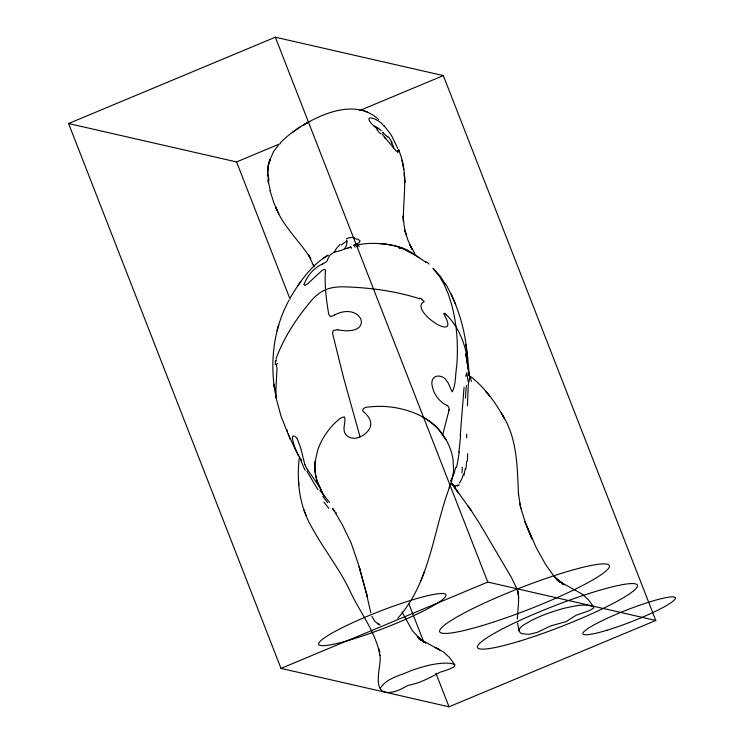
<?xml version="1.0" encoding="UTF-8"?>
<svg xmlns="http://www.w3.org/2000/svg" width="744" height="744" viewBox="0 0 744 744"><rect width="100%" height="100%" fill="white"/><g stroke="black" fill="none" stroke-linecap="round" stroke-linejoin="round"><path stroke-width="1.12" d="M518.661 597.2L518.707 597.674L518.308 593.47L518.615 601.375L517.322 619.036M380.24 688.591C386.006 678.082 400.858 675.496 411.088 670.604C422.936 666.596 435.24 662.783 447.888 663.183A213.277 27.128 -21.3 0 1 450.855 663.397C463.066 665.62 442.81 671.414 440.262 672.102C429.958 677.7 419.904 683.252 408.019 685.391C400.867 689.279 392.999 693.91 384.499 692.05C372.344 687.698 382.025 664.076 379.877 654.98L379.914 655.445C375.832 631.414 359.194 611.559 349.382 589.676C338.725 567.653 323.249 548.523 311.652 527.04C299.321 505.883 296.344 480.643 299.451 456.649M466.73 434.105L466.637 438.039M467.418 405.703L468.339 384.285L469.892 377.013M304.082 284.413L304.901 285.417L307.384 284.003L322.199 270.342L324.635 269.309L325.491 270.258A267.979 48.899 67.3 0 0 325.574 289.732L325.779 292.262A237.206 43.282 67.3 0 0 328.802 314.572L330.476 316.6L334.028 315.409A8.547 4.222 -24.8 0 0 334.623 314.87M460.22 435.826L464.079 387.252M449.06 409.832L448.939 407.721A2 0.846 73.5 0 0 448.558 406.763L447.237 405.452M465.195 468.878L464.098 475.1M304.091 284.31C307.17 275.94 313.596 268.277 321.678 264.353M334.121 252.597L336.353 248.57L340.148 244.264M289.072 300.111C274.685 326.216 270.351 357.083 274.192 386.434M455.691 467.279L453.905 473.947M275.578 360.403L275.308 364.588M448.902 410.716L442.764 434.598L445.796 439.258M465.725 376.352L466.33 374.306M277.056 330.755L278.712 325.128L278.005 327.509M449.227 488.111C432.962 531.644 430.153 582.533 397.649 618.348M276.052 358.72C284.18 336.66 297.535 316.628 312.861 298.893C316.488 295.108 320.692 291.741 325.574 289.732C330.708 287.584 336.325 286.924 341.84 286.793C368.113 287.379 394.608 290.755 419.69 298.753M269.03 161.96L273.476 151.739L278.089 145.536M420.937 580.85L424.471 571.541M466.702 373.386L467.065 372.716M445.284 284.766L445.265 284.292M290.365 297.684C299.99 281.279 311.522 265.004 328.178 255.127L322.757 258.707M300.808 281.483L297.684 285.947M280.562 142.588C288.607 134.357 298.195 127.754 308.267 122.276L302.827 125.383C324.607 112.223 357.38 99.231 378.836 119.747M459.262 484.902L457.514 486.046M334.716 314.907C362.319 300.567 375.971 337.051 337.953 329.825M292.718 132.218L299.925 127.047M354.832 244.86L354.023 245.399L358.059 244.748A69.936 56.814 -7.7 0 1 377.134 243.455A75.981 61.733 -7.7 0 1 391.381 245.092C401.342 247.129 411.181 251.035 418.9 257.805M329.518 502.312A84.667 68.792 -7.7 0 1 322.18 492.249L317.195 481.256A71.647 58.209 -7.7 0 1 315.131 461.652L317.781 449.934A85.69 69.611 -7.7 0 1 327.565 431.511A69.741 56.656 -7.7 0 1 340.687 418.035L343.988 416.9A2.251 1.73 -57.5 0 1 344.621 417.254C346.146 422.936 341.329 429.986 346.369 435.147C353.037 441.992 364.672 436.468 369.024 429.502C373.618 422.759 368.494 415.468 363.016 411.348C361.277 407.954 366.876 406.959 369.098 406.94C387.326 404.903 406.271 408.224 422.49 416.826A71.647 58.209 -7.7 0 1 439.323 430.264L446.428 440.374A84.667 68.792 -7.7 0 1 453.003 459.346L453.57 469.325A67.592 54.907 -7.7 0 1 448.985 487.915M68.578 123.532L275.345 37.2L443.331 75.6L655.771 620.468L449.004 706.8L281.018 668.4L68.578 123.532L236.564 161.932L280.497 143.592M359.771 110.493L443.331 75.6M399.137 248.663L401.23 247.789A59.976 48.723 -7.7 0 1 408.317 250.765M277.577 363.621L275.438 364.514L276.508 365.025L277.01 368.68L275.912 389.27L276.154 398.021M281.018 668.4L487.776 582.068L655.771 620.468M322.217 264.148L325.705 262.372L327.221 260.735A227.311 41.478 67.3 0 1 330.382 254.82L333.87 252.318L340.724 250.496M341.459 250.282C346.183 249.333 347.392 244.013 346.732 239.931M347.997 247.966L350.759 247.054L344.686 249.026M353.893 238.526L357.817 239.177L360.05 240.749L359.417 242.507L356.06 244.32L357.213 246.329M455.654 486.288L453.431 485.302L451.552 483.191M446.753 405.285C438.458 401.397 432.32 392.135 431.827 382.974A15.354 8.919 55.1 0 1 432.134 380.919C433.808 373.609 443.666 375.329 446.623 380.77C449.497 383.932 449.925 388.442 452.213 391.865C455.933 385.122 455.309 374.083 456.723 365.853A474.728 262.892 -29.8 0 0 456.295 329.685L456.277 329.508M373.962 125.913L376.659 127.178M380.138 624.997L375.032 621.64L371.851 616.274M364.114 110.847L367.601 112.214M421.922 299.72L423.857 301.106A1.795 0.79 31.7 0 1 424.182 301.618C407.796 309.504 461.048 344.835 444.707 315.67A7.542 2.065 54.4 0 1 444.559 315.335A5.868 1.711 53.8 0 1 444.224 314.628L443.815 313.373A1.944 0.623 52.4 0 1 443.954 313.168L445.275 313.791M401.23 247.789L416.975 256.262L426.228 262.493M378.705 624.374L377.32 623.565M558.093 580.701L582.533 594.317L588.299 599.571L593.74 606.965L593.433 608.201L589.239 610.694L575.986 615.325L566.082 621.631L550.783 625.862L537.28 632.372L528.956 634.362L521.962 633.702A213.277 27.128 -21.3 0 1 520.456 632.884L519.061 631.07L517.499 622.812M421.857 640.482L425.763 642.881L418.351 637.748L421.857 640.482L418.454 637.915L421.997 640.547L418.528 638.045L422.108 640.593L418.547 638.426L443.815 652.237L449.488 657.501L454.872 664.894M558.019 580.673L560.753 582.394L557.144 579.809L560.641 582.338L557.098 579.678L560.502 582.264L553.471 575.586L545.705 564.687L536.238 547.668L525.022 521.795L532.034 539.019L527.133 527.329M421.476 640.221L425.531 642.816L418.044 637.338L424.582 642.342M377.468 127.67L378.631 128.48M564.231 584.728L557.014 579.539L560.502 582.264M470.636 376.557C485.73 388.228 496.75 404.466 505.883 421.039C517.582 443.75 517.285 470.031 518.54 494.881L518.419 493.374L520.781 508.264L519.721 503.288M379.496 129.149L381.188 130.665M421.243 640.035L417.291 636.613L420.964 639.821L412.52 630.884L401.983 611.996M556.363 578.702L563.636 584.44L556.586 578.944L553.471 575.586M386.536 135.957L387.698 137.054M382.528 124.192C372.8 115.339 360.198 114.939 377.441 129.047M468.739 374.483L468.906 375.46M382.621 132.097L383.253 132.776M384.062 125.717L389.958 133.204A10.481 1.469 57.8 0 1 391.586 135.724L397.752 148.391M395.52 150.139L381.728 133.688M335.479 512.151L336.465 513.286M334.474 510.979L332.503 508.636M487.162 393.027L485.962 391.604L489.766 396.217M327.704 502.73L322.803 496.397M518.354 593.935L517.591 590.522L518.568 594.8L516.866 588.699L511.546 577.679L479.926 524.092L471.268 510.589L451.701 483.423M321.529 491.142L319.083 486.241L307.514 469.752M471.268 510.589L468.218 506.283L469.111 507.557M458.369 492.826L452.027 483.86L457.309 491.328M593.74 606.965C584.728 602.891 573.633 606.397 564.305 608.211C552.606 611.391 541.065 615.372 530.332 621.054C526.529 623.779 520.065 625.499 518.986 630.633M317.939 489.691L306.909 471.268M307.188 469.259L304.956 464.981M414.817 253.351L409.805 244.925L412.055 249.259L407.852 239.903L404.792 230.175L405.992 234.76L404.057 225.2L403.155 215.974L403.388 221.34C402.941 197.476 408.809 172.552 398.505 149.795M332.838 508.543L342.156 524.381L351.187 543.074L358.338 563.989L367.322 596.762L359.185 566.751L360.115 570.304M289.574 437.119L295.201 449.348L301.794 461.057M445.749 284.143C458.481 306.491 465.967 332.122 467.26 357.873M322.171 492.258L321.743 491.514M358.059 244.748L359.213 246.766M354.088 245.418L355.121 247.222M350.461 246.441L351.521 248.31M298.409 455.272C299.832 459.504 285.836 428.6 296.419 437.593A15.354 3.925 77.5 0 1 297.368 439.146M446.009 439.63L446.428 440.374M501.289 412.781L504.59 418.77L502.526 414.994M278.823 213.909L275.596 206.795C283.12 226.771 299.786 240.991 310.76 258.8L308.444 254.541L313.959 266.798M297.368 439.118L300.557 447.488L304.845 464.535M391.679 142.839L393.12 146.131M277.531 211.064L274.201 203.763L269.933 190.566M445.07 283.734L440.188 276.108L432.962 268.324L439.425 276.34L443.963 284.041L448.26 293.954L451.422 303.831A475.565 263.357 -29.8 0 1 455.97 327.007A84.937 69.006 -7.7 0 0 446.149 314.507M451.115 293.824L455.747 304.622M290.188 439.248L281.009 416.166L276.145 398.142M303.84 509.621L306.026 515.276M275.345 37.2L487.776 582.068M236.564 161.932L290.095 299.228M408.958 604.1L423.717 641.933M435.938 673.283L449.004 706.8M468.739 373.367L469.362 376.055M525.431 522.883L520.521 507.017M270.221 190.259L267.97 179.834M360.059 436.877L343.393 377.078L332.708 333.963L332.67 332.029L333.517 330.503L337.181 329.666A9.449 7.505 -31.3 0 1 337.925 329.871M393.446 147.135L393.632 147.851M314.014 266.603L313.419 264.455L313.894 266.426M370.791 612.805L366.587 594.149M379.533 651.567L379.738 652.414L378.91 648.777M274.378 386.238L274.127 385.076M274.071 384.788L273.913 384.164L273.969 384.843M398.263 150.176L398.468 151.534M403.825 169.465L401.927 160.22M467.26 356.59L467.706 358.589L467.446 356.032M466.181 345.569L465.977 344.704L467.288 354.944M268.482 183.108L268.147 181.108M469.241 375.85L465.791 353.772L469.343 375.878L467.697 358.078M274.238 386.741L276.136 397.891M456.146 328.337L456.202 328.839M298.493 479.88L298.79 485.004M467.353 359.975L467.39 361.026M267.589 175.389L268.193 165.605L270.342 159.235L268.203 165.531L267.57 174.914M422.536 416.779A72.689 59.055 -7.7 0 1 442.736 434.608M319.111 486.223A72.689 59.055 -7.7 0 1 315.084 461.652M419.616 298.112A10.742 6.37 33.9 0 1 422.071 299.107M445.321 314.089A7.654 2.771 56.5 0 1 445.991 314.703M456.109 326.951A132.33 107.508 -7.7 0 1 466.897 356.209M449.013 409.777A8.054 3.283 74.7 0 1 448.865 410.66M446.763 405.35A8.249 3.776 76 0 1 447.246 405.536M275.922 361.259A11.597 2.585 -81.5 0 1 276.303 359.78M275.633 390.842A84.937 69.006 -7.7 0 1 274.331 386.248M274.276 386.834A7.542 0.567 79.9 0 1 274.229 386.545M307.672 470.069A8.351 0.521 61.2 0 1 307.356 469.613M304.687 464.582A7.961 0.977 57.8 0 1 304.705 464.312M289.063 435.863A474.728 262.892 -29.8 0 1 288.309 433.91M287.584 431.948A474.728 262.892 -29.8 0 1 286.886 429.967M377.124 243.483A72.661 59.027 -7.7 0 1 401.258 247.743M353.949 245.027A12.285 1.59 -14.4 0 1 355.037 244.478M425.577 261.637A14.266 2 51.9 0 1 429.009 264.027M346.509 238.647A14.22 10.091 -33.4 0 1 354.358 237.652M341.394 244.981A14.22 7.44 -33.8 0 1 346.964 241.196M323.008 263.692A9.728 0.642 -25.4 0 1 322.468 263.906M268.37 179.62A30.885 16.191 -88.4 0 1 268.017 175.286M391.093 141.834A15.382 1.46 54.9 0 1 391.549 142.681M390.647 140.03A11.374 2.353 48.1 0 1 392.069 142.764M393.316 146.354A57.362 7.338 51.7 0 1 393.613 147.331M376.882 128.07A85.802 24.31 70.1 0 1 377.692 128.628M378.612 128.786A77.302 28.793 87.1 0 1 379.468 129.484M384.239 137.249A38.818 5.31 56.3 0 1 385.532 138.784M386.034 135.687A11.616 1.256 39.3 0 1 382.853 132.488M388.126 136.747A5.971 2.167 45.4 0 1 390.191 139.537M268.9 180.653A31.257 15.791 -88.8 0 1 268.37 174.747M398.923 149.87A57.883 7.44 53.8 0 1 399.119 151.283M397.78 150.465A25.631 2.651 59.4 0 1 397.501 152.436M396.84 151.553A19.939 1.944 56.5 0 1 395.706 150.446M376.827 129.763A31.257 5.887 46.5 0 1 380.537 133.762M382.639 124.601A44.138 11.3 64.7 0 1 384.164 126.145M467.13 354.581A9.533 0.586 80.8 0 1 467.26 355.52M468.655 374.595A13.262 0.735 89.2 0 1 468.348 373.888M468.646 374.818A9.049 0.595 -87.1 0 1 468.729 374.576M460.62 435.454A111.563 33.368 -77.9 0 1 458.76 452.343M459.178 452.017A50.453 14.954 -78 0 1 456.5 467.53M465.418 398.152A73.377 6.603 89.3 0 1 466.451 385.513M466.321 374.111A65.36 6.417 89.8 0 1 466.693 373.218M466.981 375.181A50.285 4.938 89.8 0 1 468.181 381.598M453.747 473.417A19.893 4.585 -76.7 0 1 450.455 481.136M462.219 467.306A126.917 1.73 -88 0 1 462.033 472.979M467.66 453.626A72.986 23.287 -84.1 0 1 467.344 461.345M468.162 375.088A106.132 3.162 -87.9 0 1 468.274 374.13M469.892 376.706A45.44 4.045 89.6 0 1 471.333 381.449M457.793 484.958A45.849 11.402 -70.9 0 1 455.793 485.832M463.531 474.058A17.651 4.79 -78.2 0 1 459.364 483.126M466.544 461.633A42.947 15.122 -84 0 1 465.911 469.008M305.096 470.189A107.759 31.657 44.3 0 1 300.557 459.057M324.728 496.806A117.04 38.437 42.3 0 1 319.901 490.25M328.885 508.347A145.089 50.722 41.5 0 1 323.956 502.172M439.741 649.772L435.342 647.392L439.741 649.772M563.952 584.598L556.912 579.362L563.952 584.598M404.448 175.361L404.317 173.24L404.848 182.671L404.448 175.361M606.871 630.27A49.578 6.296 -21.3 0 0 675.422 597.981A49.578 6.296 -21.3 0 0 605.244 619.194A49.578 6.296 -21.3 0 0 606.871 630.27M482.205 625.611A91.084 11.579 -21.3 0 0 609.457 566.119A91.084 11.579 -21.3 0 0 481.796 604.277A91.084 11.579 -21.3 0 0 482.205 625.611M518.791 641.375A85.839 10.909 -21.3 0 0 637.469 585.481A85.839 10.909 -21.3 0 0 515.983 622.207A85.839 10.909 -21.3 0 0 518.791 641.375M351.596 639.487A68.299 8.677 -21.3 0 0 446.019 595.023A68.299 8.677 -21.3 0 0 349.354 624.235A68.299 8.677 -21.3 0 0 351.596 639.487"/></g></svg>
